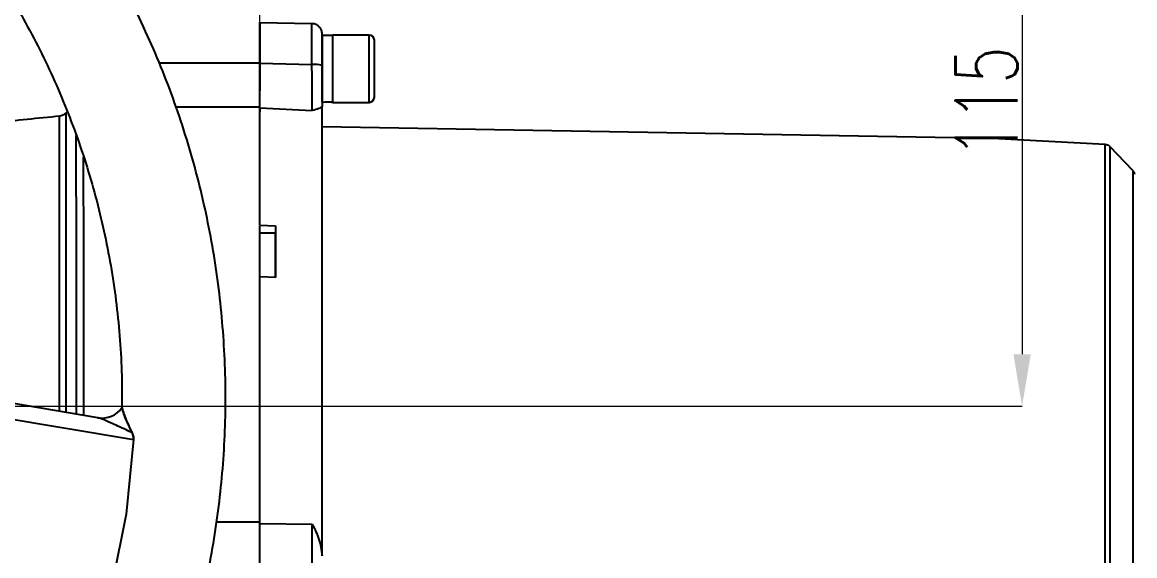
# Model space of a CAD drawing. Header units: millimetres. Extents: x 2003 to 4439, y 563 to 2285.
# Drawn here: x 2949.7 to 3164.6, y 876.7 to 979.9 of the extents above; entities that cross this region are included whole.
import ezdxf

# ---------------------------------------------------------------- set-up
doc = ezdxf.new("R2010")
doc.units = ezdxf.units.MM
doc.layers.add('AM_5', color=3, linetype='Continuous', lineweight=25)
doc.styles.add('SLDTEXTSTYLE1', font='txt.shx', dxfattribs={"width": 0.7, "bigfont": 'gbcbig.shx'})
doc.dimstyles.new('SLDDIMSTYLE12$0', dxfattribs={"dimtxt": 12, "dimasz": 10, "dimexe": 0, "dimexo": 0.0625, "dimgap": 0.875, "dimtad": 1, "dimdec": 1, "dimlfac": 1.8, "dimrnd": 1e-09, "dimzin": 12, "dimdsep": 46, "dimtxsty": 'SLDTEXTSTYLE1', "dimcen": 0.09, "dimdle": 8.16, "dimclrd": 3, "dimclre": 3, "dimadec": 0, "dimazin": 3, "dimtfac": 1, "dimtdec": 1, "dimtofl": 0, "dimtmove": 0, "dimatfit": 3, "dimfxl": 0, "dimfrac": 2, "dimtolj": 1, "dimlwd": 5, "dimlwe": 5, "dimarcsym": 0})
doc.dimstyles.new('SLDDIMSTYLE12$3', dxfattribs={"dimtxt": 12, "dimasz": 10, "dimexe": 0, "dimexo": 0.0625, "dimgap": 0.875, "dimtad": 1, "dimdec": 1, "dimlfac": 1.8, "dimrnd": 1e-09, "dimzin": 12, "dimdsep": 46, "dimtxsty": 'SLDTEXTSTYLE1', "dimcen": 0.09, "dimdle": 8.16, "dimclrd": 3, "dimclre": 3, "dimadec": 0, "dimazin": 3, "dimtfac": 1, "dimtdec": 1, "dimtofl": 0, "dimtmove": 0, "dimatfit": 3, "dimfxl": 0, "dimfrac": 2, "dimtolj": 1, "dimlwd": 5, "dimlwe": 5, "dimarcsym": 0})

# ---------------------------------------------------------------- blocks, each defined once
blk = doc.blocks.new('*D50')
at = {"layer": 'AM_5', "color": 3, "lineweight": 5, "transparency": 16777216}
blk.add_line((2818.38, 906.17), (2818.38, 1083.4), dxfattribs=at)
at = {"layer": 'AM_5', "color": 3, "linetype": 'Continuous', "lineweight": 5, "transparency": 16777216}
for p, q in [((2828.38, 1083.4), (2985.62, 1083.4)), ((2995.62, 979.96), (2995.62, 1083.4))]:
    blk.add_line(p, q, dxfattribs=at)
at = {"layer": 'AM_5', "color": 3, "transparency": 16777216}
for points in [[(2828.38, 1085.07), (2828.38, 1081.73), (2818.38, 1083.4)], [(2985.62, 1085.07), (2985.62, 1081.73), (2995.62, 1083.4)]]:
    blk.add_solid(points, dxfattribs=at)
at = {"layer": 'Defpoints', "color": 0, "transparency": 16777216}
for p in [(2995.62, 1083.4), (2995.62, 979.9), (2818.38, 906.1)]:
    blk.add_point(p, dxfattribs=at)
at = {"layer": 'AM_5', "color": 0, "transparency": 16777216, "insert": (2907, 1090.28), "char_height": 12, "attachment_point": 5, "style": 'SLDTEXTSTYLE1'}
blk.add_mtext('\\A1;178', dxfattribs=at)
blk = doc.blocks.new('*D51')
at = {"layer": 'AM_5', "color": 3, "lineweight": 5, "transparency": 16777216}
blk.add_line((2995.62, 979.96), (2995.62, 1057.64), dxfattribs=at)
at = {"layer": 'AM_5', "color": 3, "linetype": 'Continuous', "lineweight": 5, "transparency": 16777216}
for p, q in [((3005.62, 1057.64), (3157.62, 1057.64)), ((3167.62, 898.24), (3167.62, 1057.64))]:
    blk.add_line(p, q, dxfattribs=at)
at = {"layer": 'AM_5', "color": 3, "transparency": 16777216}
for points in [[(3005.62, 1059.3), (3005.62, 1055.97), (2995.62, 1057.64)], [(3157.62, 1059.3), (3157.62, 1055.97), (3167.62, 1057.64)]]:
    blk.add_solid(points, dxfattribs=at)
at = {"layer": 'Defpoints', "color": 0, "transparency": 16777216}
for p in [(3167.62, 1057.64), (2995.62, 979.9), (3167.62, 898.17)]:
    blk.add_point(p, dxfattribs=at)
at = {"layer": 'AM_5', "color": 0, "transparency": 16777216, "insert": (3076.56, 1064.51), "char_height": 12, "attachment_point": 5, "style": 'SLDTEXTSTYLE1'}
blk.add_mtext('\\A1;172', dxfattribs=at)
blk = doc.blocks.new('*D43')
at = {"layer": 'AM_5', "color": 3, "lineweight": 5, "transparency": 16777216}
blk.add_line((3111.59, 1023.11), (3142.84, 1023.11), dxfattribs=at)
at = {"layer": 'AM_5', "color": 3, "linetype": 'Continuous', "lineweight": 5, "transparency": 16777216}
for p, q in [((3142.84, 1013.11), (3142.84, 915.66)), ((2818.46, 905.66), (3142.84, 905.66))]:
    blk.add_line(p, q, dxfattribs=at)
at = {"layer": 'AM_5', "color": 3, "transparency": 16777216}
for points in [[(3141.17, 1013.11), (3144.51, 1013.11), (3142.84, 1023.11)], [(3141.17, 915.66), (3144.51, 915.66), (3142.84, 905.66)]]:
    blk.add_solid(points, dxfattribs=at)
at = {"layer": 'Defpoints', "color": 0, "transparency": 16777216}
for p in [(3111.53, 1023.11), (2818.39, 905.66), (3142.84, 905.66)]:
    blk.add_point(p, dxfattribs=at)
at = {"layer": 'AM_5', "color": 0, "transparency": 16777216, "insert": (3135.97, 964.39), "char_height": 12, "attachment_point": 5, "rotation": 90, "style": 'SLDTEXTSTYLE1'}
blk.add_mtext('\\A1;115', dxfattribs=at)
blk = doc.blocks.new('*D44')
at = {"layer": 'AM_5', "color": 3, "linetype": 'Continuous', "lineweight": 5, "transparency": 16777216}
blk.add_line((2964.81, 1074.37), (2939, 1042.32), dxfattribs=at)
at = {"layer": 'AM_5', "color": 3, "lineweight": 5, "transparency": 16777216}
for p, q in [((2885.6, 976.12), (2885.78, 976.12)), ((2885.69, 976.03), (2885.69, 976.21))]:
    blk.add_line(p, q, dxfattribs=at)
at = {"layer": 'AM_5', "color": 3, "transparency": 16777216}
blk.add_solid([(2937.71, 1043.37), (2940.3, 1041.27), (2932.73, 1034.53)], dxfattribs=at)
at = {"layer": 'Defpoints', "color": 0, "transparency": 16777216}
for p in [(2932.73, 1034.53), (2838.65, 917.71)]:
    blk.add_point(p, dxfattribs=at)
at = {"layer": 'AM_5', "color": 0, "transparency": 16777216, "insert": (2949.69, 1066.55), "char_height": 12, "attachment_point": 5, "rotation": 51.1543, "style": 'SLDTEXTSTYLE1'}
blk.add_mtext('\\A1;%%C420', dxfattribs=at)

msp = doc.modelspace()

# ---------------------------------------------------------------- linework, layer by layer
at = {"color": 7, "linetype": 'Continuous', "lineweight": 25}
for p, q in [((3005.655, 979.614), (2995.62, 979.789)), ((3009.72, 977.338), (3007.62, 977.338)), ((3016.72, 977.398), (3009.72, 977.398)), ((2976.144, 972.034), (2995.62, 972.034)), ((2995.62, 971.969), (3005.655, 971.719)), ((3007.62, 964.573), (3007.62, 966.731)), ((3007.62, 966.558), (3007.62, 964.458)), ((2995.62, 963.443), (2979.398, 963.443)), ((2995.62, 963.318), (2995.62, 962.584)), ((2995.62, 963.318), (3005.725, 962.802)), ((3009.72, 964.398), (3016.72, 964.398)), ((2958.408, 962.6), (2958.094, 962.286)), ((3137.147, 957.378), (3007.62, 959.639)), ((3158.875, 956.239), (3137.147, 957.378)), ((3164.208, 951.218), (3159.884, 955.774)), ((2995.621, 940.648), (2998.621, 940.536)), ((2998.621, 940.536), (2998.621, 939.113)), ((2998.621, 939.113), (2995.621, 939.113)), ((2998.621, 930.541), (2995.621, 930.653)), ((2964.278, 903.396), (2938.839, 907.669)), ((2937.56, 904.786), (2971.212, 899.173)), ((2968.918, 905.345), (2968.918, 905.343)), ((2968.954, 905.343), (2968.954, 905.342)), ((2971.212, 899.173), (2969.751, 884.719)), ((2969.751, 884.716), (2966.923, 870.464)), ((2969.751, 884.719), (2969.751, 884.716)), ((2987.222, 883.231), (2995.621, 883.231)), ((2995.621, 882.927), (3005.725, 882.807))]:
    msp.add_line(p, q, dxfattribs=at)
at = {"color": 7, "linetype": 'Continuous', "lineweight": 25, "flags": 128}
for points in [[(3005.655, 971.719), (3005.655, 973.518), (3005.655, 975.2), (3005.655, 976.692), (3005.655, 977.926), (3005.655, 978.85), (3005.655, 979.421), (3005.655, 979.614)], [(3007.62, 964.458), (3007.62, 964.634), (3007.62, 965.153), (3007.62, 965.986), (3007.62, 967.087), (3007.62, 968.397), (3007.62, 969.843), (3007.62, 971.348), (3007.62, 972.827), (3007.62, 974.201), (3007.62, 975.395), (3007.62, 976.343), (3007.62, 976.993), (3007.62, 977.309), (3007.62, 977.338)], [(3009.72, 964.573), (3009.72, 964.497), (3009.72, 964.409), (3009.72, 964.671), (3009.72, 965.269), (3009.72, 966.17), (3009.72, 967.326), (3009.72, 968.675), (3009.72, 970.144), (3009.72, 971.653), (3009.72, 973.121), (3009.72, 974.47), (3009.72, 975.626), (3009.72, 976.527), (3009.72, 977.125), (3009.72, 977.387), (3009.72, 977.338)], [(3009.72, 964.573), (3009.72, 965.028), (3009.72, 965.803), (3009.72, 966.857), (3009.72, 968.132), (3009.72, 969.559), (3009.72, 971.058), (3009.72, 972.549), (3009.72, 973.95), (3009.72, 975.183), (3009.72, 976.182), (3009.72, 976.893), (3009.72, 977.275), (3009.72, 977.338)], [(3016.72, 964.398), (3016.72, 964.409), (3016.72, 964.671), (3016.72, 965.269), (3016.72, 966.17), (3016.72, 967.326), (3016.72, 968.675), (3016.72, 970.144), (3016.72, 971.653), (3016.72, 973.121), (3016.72, 974.47), (3016.72, 975.626), (3016.72, 976.527), (3016.72, 977.125), (3016.72, 977.387), (3016.72, 977.398)], [(3007.62, 971.532), (3007.62, 971.519), (3007.62, 970.283), (3007.62, 969.097), (3007.62, 968.057), (3007.62, 967.248), (3007.62, 966.734), (3007.62, 966.558)], [(3007.62, 966.898), (3007.62, 966.857), (3007.62, 965.803), (3007.62, 965.028), (3007.62, 964.573)], [(3158.875, 871.522), (3158.875, 877.123), (3158.875, 882.681), (3158.875, 888.173), (3158.875, 893.58), (3158.875, 898.879), (3158.875, 904.05), (3158.875, 909.073), (3158.875, 913.928), (3158.875, 918.598), (3158.875, 923.063), (3158.875, 927.306), (3158.875, 931.311), (3158.875, 935.063), (3158.875, 938.546), (3158.875, 941.748), (3158.875, 944.655), (3158.875, 947.257), (3158.875, 949.544), (3158.875, 951.506), (3158.875, 953.136), (3158.875, 954.428), (3158.875, 955.377), (3158.875, 955.979), (3158.875, 956.231), (3158.875, 956.239)], [(3159.885, 874.441), (3159.885, 880.097), (3159.885, 885.697), (3159.885, 891.216), (3159.885, 896.634), (3159.885, 901.928), (3159.885, 907.077), (3159.885, 912.06), (3159.885, 916.858), (3159.885, 921.45), (3159.885, 925.818), (3159.885, 929.946), (3159.885, 933.815), (3159.885, 937.411), (3159.885, 940.72), (3159.885, 943.727), (3159.885, 946.421), (3159.885, 948.79), (3159.885, 950.826), (3159.885, 952.52), (3159.885, 953.866), (3159.885, 954.857), (3159.884, 955.49), (3159.884, 955.762), (3159.884, 955.774)], [(3164.208, 951.218), (3164.208, 951.21), (3164.208, 950.956), (3164.208, 950.345), (3164.208, 949.378), (3164.208, 948.059), (3164.208, 946.395), (3164.208, 944.392), (3164.208, 942.058), (3164.209, 939.404), (3164.209, 936.44), (3164.209, 933.179), (3164.209, 929.636), (3164.209, 925.823), (3164.209, 921.759), (3164.209, 917.46), (3164.209, 912.943), (3164.209, 908.228), (3164.209, 903.335), (3164.209, 898.285), (3164.209, 893.098), (3164.209, 887.797), (3164.209, 882.404), (3164.209, 876.941), (3164.209, 871.431)]]:
    msp.add_lwpolyline(points, dxfattribs=at)
at = {"color": 7, "linetype": 'Continuous', "lineweight": 25}
for centre, radius, start, end in [((3016.72, 976.398), 1, 360, 90), ((3006.136, 966.391), 5.35, 73.89602, 95.15846), ((3016.72, 965.398), 1, 270, 360), ((2965.11, 907.99), 4.669, 259.74027, 325.43734)]:
    msp.add_arc(centre, radius, start, end, dxfattribs=at)
for centre, start_param, end_param in [((3007.62, 970.898), 4.712389, 4.9017857), ((3009.72, 970.898), 4.6181166, 4.712389)]:
    msp.add_ellipse(centre, major_axis=(11.154, 0), ratio=0.5773485, start_param=start_param, end_param=end_param, dxfattribs=at)
for points, knots in [([(2818.188, 736.933), (2820.748, 736.958), (2824.328, 736.993), (2829.598, 737.272), (2834.062, 737.607), (2839.378, 738.173), (2844.947, 738.946), (2850.76, 739.956), (2856.732, 741.212), (2862.808, 742.723), (2868.946, 744.493), (2875.111, 746.527), (2881.274, 748.827), (2887.411, 751.392), (2893.499, 754.223), (2899.519, 757.316), (2905.452, 760.671), (2911.281, 764.283), (2916.991, 768.149), (2922.566, 772.263), (2927.993, 776.62), (2933.259, 781.214), (2938.35, 786.039), (2943.255, 791.086), (2947.962, 796.349), (2952.46, 801.819), (2956.738, 807.488), (2960.787, 813.345), (2964.597, 819.381), (2968.158, 825.587), (2971.463, 831.952), (2974.504, 838.464), (2977.273, 845.114), (2979.764, 851.888), (2981.969, 858.776), (2983.884, 865.765), (2985.502, 872.842), (2986.82, 879.996), (2987.833, 887.213), (2988.538, 894.48), (2988.93, 901.784), (2989.009, 909.112), (2988.772, 916.45), (2988.218, 923.785), (2987.346, 931.102), (2986.156, 938.39), (2984.648, 945.632), (2982.823, 952.817), (2980.682, 959.93), (2978.228, 966.957), (2975.463, 973.886), (2972.391, 980.702), (2969.014, 987.393), (2965.336, 993.945), (2961.362, 1000.345), (2957.097, 1006.58), (2952.546, 1012.638), (2947.714, 1018.506), (2942.607, 1024.173), (2937.23, 1029.625), (2931.784, 1034.673), (2926.31, 1039.325), (2920.852, 1043.595), (2915.227, 1047.637), (2909.446, 1051.445), (2903.518, 1055.013), (2897.456, 1058.335), (2891.27, 1061.406), (2884.973, 1064.219), (2878.58, 1066.771), (2872.105, 1069.057), (2865.567, 1071.073), (2858.992, 1072.816), (2852.419, 1074.281), (2845.925, 1075.462), (2839.636, 1076.359), (2834.112, 1076.943), (2829.229, 1077.31), (2824.405, 1077.55), (2818.431, 1077.667), (2812.914, 1077.557), (2807.645, 1077.285), (2803.18, 1076.948), (2797.864, 1076.383), (2792.295, 1075.609), (2786.482, 1074.599), (2780.511, 1073.343), (2774.435, 1071.833), (2768.297, 1070.062), (2762.131, 1068.028), (2755.968, 1065.728), (2749.831, 1063.163), (2743.743, 1060.333), (2737.723, 1057.239), (2731.791, 1053.884), (2725.962, 1050.272), (2720.252, 1046.407), (2714.676, 1042.292), (2709.249, 1037.935), (2703.983, 1033.341), (2698.892, 1028.516), (2693.987, 1023.469), (2689.28, 1018.206), (2684.782, 1012.736), (2680.504, 1007.068), (2676.455, 1001.21), (2672.646, 995.174), (2669.084, 988.968), (2665.779, 982.603), (2662.737, 976.091), (2659.975, 969.44), (2657.638, 963.158), (2656.359, 959.053), (2655.796, 957.244)], [0, 0, 0, 0, 0.01020738, 0.01427401, 0.02103699, 0.02805607, 0.03558666, 0.0434511, 0.05157826, 0.05991132, 0.06840986, 0.07704394, 0.08579098, 0.09463359, 0.10355821, 0.11255405, 0.12161242, 0.13072624, 0.1398897, 0.14909794, 0.15834689, 0.16763314, 0.17695375, 0.18630622, 0.19568842, 0.20509849, 0.21453484, 0.22399606, 0.23348097, 0.24298851, 0.25251779, 0.26206801, 0.27163852, 0.28122873, 0.29083816, 0.30046642, 0.31011319, 0.31977821, 0.32946132, 0.33916239, 0.34888138, 0.35861831, 0.36837328, 0.37814642, 0.38793798, 0.39774825, 0.40757761, 0.41742653, 0.42729557, 0.4371854, 0.4470968, 0.45703069, 0.46698816, 0.47697044, 0.48697902, 0.49701559, 0.50708218, 0.51718117, 0.52731537, 0.53748817, 0.54770366, 0.5569145, 0.56612256, 0.57532659, 0.5845258, 0.59371913, 0.60290519, 0.61208206, 0.62124705, 0.63039624, 0.63952364, 0.64861966, 0.65766788, 0.66663751, 0.67546331, 0.68397889, 0.69196332, 0.69760555, 0.70350123, 0.71121989, 0.72142727, 0.72549391, 0.73225688, 0.73927596, 0.74680655, 0.754671, 0.76279816, 0.77113122, 0.77962976, 0.78826384, 0.79701087, 0.80585349, 0.81477811, 0.82377394, 0.83283231, 0.84194614, 0.85110959, 0.86031783, 0.86956679, 0.87885303, 0.88817364, 0.89752611, 0.90690831, 0.91631839, 0.92575473, 0.93521596, 0.94470086, 0.95420841, 0.96373768, 0.97328791, 0.98285841, 0.99244862, 1, 1, 1, 1]), ([(2819.004, 1057.622), (2821.404, 1057.585), (2824.763, 1057.532), (2829.705, 1057.228), (2833.895, 1056.872), (2838.882, 1056.281), (2844.103, 1055.481), (2849.549, 1054.443), (2855.137, 1053.159), (2860.816, 1051.621), (2866.545, 1049.823), (2872.288, 1047.763), (2878.019, 1045.439), (2883.711, 1042.851), (2889.343, 1040.001), (2894.894, 1036.891), (2900.348, 1033.524), (2905.685, 1029.905), (2910.891, 1026.038), (2915.95, 1021.929), (2920.848, 1017.585), (2925.571, 1013.013), (2930.107, 1008.219), (2934.443, 1003.214), (2938.567, 998.004), (2942.47, 992.601), (2946.139, 987.014), (2949.565, 981.253), (2952.74, 975.329), (2955.653, 969.254), (2958.298, 963.039), (2960.666, 956.697), (2962.751, 950.24), (2964.546, 943.68), (2966.046, 937.032), (2967.244, 930.308), (2968.141, 923.522), (2968.716, 916.689), (2968.991, 910.622), (2968.939, 906.838), (2968.918, 905.345)], [0, 0, 0, 0, 0.0302952, 0.0423856, 0.0624901, 0.08336, 0.1057536, 0.1291426, 0.1533151, 0.1781023, 0.2033838, 0.2290707, 0.2550958, 0.2814075, 0.3079654, 0.3347376, 0.3616982, 0.3888263, 0.4161047, 0.4435189, 0.4710571, 0.4987089, 0.526466, 0.5543209, 0.5822674, 0.6103001, 0.6384144, 0.6666062, 0.6948723, 0.7232096, 0.7516156, 0.7800883, 0.8086258, 0.8372268, 0.86589, 0.8946146, 0.9234, 0.9522458, 0.9811519, 1, 1, 1, 1]), ([(2995.62, 972.034), (2995.62, 973.097), (2995.62, 975.222), (2995.62, 977.791), (2995.62, 979.56), (2995.62, 979.783), (2995.62, 979.895)], [0, 0, 0, 0, 0.2503661, 0.5007322, 0.7510982, 1, 1, 1, 1]), ([(2995.62, 979.789), (2995.62, 979.678), (2995.62, 979.456), (2995.62, 977.656), (2995.62, 976.009), (2995.62, 974.942), (2995.62, 974.898)], [0, 0, 0, 0, 0.3286314, 0.6572627, 0.9858941, 1, 1, 1, 1]), ([(3007.62, 977.197), (3007.62, 977.254), (3007.62, 977.504), (3007.62, 977.591), (3007.62, 977.614), (3007.62, 977.617), (3007.62, 977.623), (3007.62, 977.63), (3007.62, 977.653), (3007.614, 977.892), (3007.525, 978.323), (3007.211, 978.88), (3006.731, 979.316), (3006.18, 979.584), (3005.804, 979.583), (3005.661, 979.582)], [0, 0, 0, 0, 0.0799652, 0.3519428, 0.420096, 0.4244444, 0.4252673, 0.4262442, 0.4288884, 0.4379541, 0.5614142, 0.669529, 0.7910614, 0.920557, 1, 1, 1, 1]), ([(3007.62, 977.197), (3007.62, 977.186), (3007.62, 977.034), (3007.62, 975.92), (3007.62, 973.988), (3007.62, 972.35), (3007.62, 971.531)], [0, 0, 0, 0, 0.0255227, 0.3503484, 0.6751742, 1, 1, 1, 1]), ([(3017.72, 970.898), (3017.72, 971.59), (3017.72, 972.654), (3017.72, 973.935), (3017.72, 974.816), (3017.72, 975.526), (3017.72, 976.212), (3017.72, 976.325), (3017.72, 976.398)], [0, 0, 0, 0, 0.2394568, 0.3683607, 0.5, 0.6316393, 0.7605432, 1, 1, 1, 1]), ([(2995.62, 963.318), (2995.62, 963.599), (2995.62, 964.161), (2995.62, 966.179), (2995.62, 968.829), (2995.62, 970.922), (2995.62, 971.969)], [0, 0, 0, 0, 0.2500466, 0.4994486, 0.7493959, 1, 1, 1, 1]), ([(3005.725, 962.802), (3005.724, 963.077), (3005.724, 963.447), (3005.718, 964.402), (3005.714, 965.08), (3005.708, 965.896), (3005.698, 966.914), (3005.686, 968.225), (3005.672, 969.855), (3005.661, 971.078), (3005.655, 971.719)], [0, 0, 0, 0, 0.2442896, 0.3290361, 0.4144899, 0.500125, 0.5979924, 0.7157703, 0.8510724, 1, 1, 1, 1]), ([(3007.62, 971.531), (3007.62, 970.771), (3007.62, 969.256), (3007.62, 967.128), (3007.62, 965.171), (3007.62, 964.106), (3007.62, 963.572)], [0, 0, 0, 0, 0.2507669, 0.5000113, 0.749245, 1, 1, 1, 1]), ([(2995.62, 970.899), (2995.62, 970.343), (2995.62, 969.231), (2995.62, 967.812), (2995.62, 966.882), (2995.62, 966.521), (2995.62, 966.784), (2995.62, 966.898)], [0, 0, 0, 0, 0.2095815, 0.4191631, 0.6287446, 0.8383262, 1, 1, 1, 1]), ([(3017.72, 965.398), (3017.72, 965.472), (3017.72, 965.585), (3017.72, 966.27), (3017.72, 966.98), (3017.72, 967.861), (3017.72, 969.142), (3017.72, 970.206), (3017.72, 970.898)], [0, 0, 0, 0, 0.2394568, 0.3683607, 0.5, 0.6316393, 0.7605432, 1, 1, 1, 1]), ([(2995.621, 940.73), (2995.621, 941.427), (2995.621, 944.398), (2995.621, 948.848), (2995.62, 953.991), (2995.62, 958.144), (2995.62, 961.427), (2995.62, 962.771), (2995.62, 963.443)], [0, 0, 0, 0, 0.0577205, 0.2461764, 0.4346323, 0.6230882, 0.8115441, 1, 1, 1, 1]), ([(2995.62, 955.381), (2995.62, 956.529), (2995.62, 958.879), (2995.62, 961.546), (2995.62, 962.727), (2995.62, 963.318)], [0, 0, 0, 0, 0.3234517, 0.6617258, 1, 1, 1, 1]), ([(3007.62, 963.572), (3007.475, 963.452), (3007.182, 963.211), (3006.212, 962.938), (3005.725, 962.802)], [0, 0, 0, 0, 0.4975573, 1, 1, 1, 1]), ([(2956.883, 961.704), (2952.728, 961.301), (2945.358, 960.586), (2938.016, 959.628), (2934.814, 959.211)], [0, 0, 0, 0, 0.5637924, 1, 1, 1, 1]), ([(2958.115, 962.307), (2957.934, 962.154), (2957.572, 961.849), (2957.106, 961.764), (2956.874, 961.721)], [0, 0, 0, 0, 0.5000001, 1, 1, 1, 1]), ([(2956.891, 904.637), (2956.891, 906.583), (2956.891, 911.453), (2956.891, 916.806), (2956.89, 920.975), (2956.89, 923.221), (2956.89, 925.427), (2956.89, 927.59), (2956.89, 929.709), (2956.889, 931.78), (2956.889, 934.745), (2956.889, 938.636), (2956.888, 943.338), (2956.887, 947.957), (2956.886, 951.761), (2956.885, 954.783), (2956.885, 957.11), (2956.884, 959.065), (2956.883, 960.552), (2956.883, 961.537), (2956.882, 961.655), (2956.882, 961.714)], [0, 0, 0, 0, 0.0577112, 0.1444095, 0.1693942, 0.1944696, 0.2196359, 0.2448929, 0.2702408, 0.2956794, 0.3212087, 0.3825805, 0.4507211, 0.5256294, 0.607304, 0.6655257, 0.7267557, 0.7909939, 0.8582398, 0.9284932, 1, 1, 1, 1]), ([(2958.107, 962.227), (2958.107, 962.25), (2958.108, 962.391), (2958.108, 961.732), (2958.109, 960.191), (2958.11, 957.611), (2958.111, 954.109), (2958.112, 949.673), (2958.113, 944.343), (2958.113, 938.157), (2958.114, 931.163), (2958.115, 923.437), (2958.115, 915.001), (2958.116, 908.611), (2958.116, 904.946), (2958.116, 904.431)], [0, 0, 0, 0, 0.016394, 0.101859, 0.1878451, 0.2743525, 0.3613811, 0.4489308, 0.5370018, 0.6255939, 0.7147072, 0.8043418, 0.8944974, 0.9851743, 1, 1, 1, 1]), ([(2960.157, 904.088), (2960.157, 905.831), (2960.156, 910.001), (2960.155, 916.32), (2960.153, 922.817), (2960.152, 927.333), (2960.15, 930.063), (2960.15, 931.348), (2960.149, 932.572), (2960.149, 933.737), (2960.148, 934.843), (2960.146, 937.963), (2960.144, 942.819), (2960.14, 948.797), (2960.141, 953.458), (2960.132, 956.447), (2960.132, 957.657), (2960.131, 957.984)], [0, 0, 0, 0, 0.0708686, 0.1695597, 0.2704087, 0.3610308, 0.383079, 0.4044252, 0.4250694, 0.4450117, 0.4642519, 0.4827902, 0.6102084, 0.7376719, 0.865182, 0.9635673, 1, 1, 1, 1]), ([(3159.891, 955.745), (3159.853, 955.791), (3159.711, 955.966), (3159.364, 956.165), (3159.043, 956.207), (3158.888, 956.228)], [0, 0, 0, 0, 0.1560443, 0.589322, 1, 1, 1, 1]), ([(2961.572, 903.851), (2961.572, 905.077), (2961.571, 909.159), (2961.569, 915.842), (2961.567, 923.892), (2961.564, 931.645), (2961.561, 938.996), (2961.558, 945.731), (2961.555, 950.671), (2961.553, 953.057), (2961.552, 953.786)], [0, 0, 0, 0, 0.0570997, 0.1899714, 0.32791, 0.4709149, 0.6189859, 0.7721223, 0.9303237, 1, 1, 1, 1]), ([(3164.592, 950.463), (3164.557, 950.603), (3164.496, 950.856), (3164.328, 951.054), (3164.253, 951.143)], [0, 0, 0, 0, 0.5529909, 1, 1, 1, 1]), ([(2995.621, 883.231), (2995.621, 886.525), (2995.621, 893.113), (2995.621, 902.666), (2995.621, 911.848), (2995.621, 920.557), (2995.621, 928.67), (2995.621, 935.406), (2995.621, 939.086), (2995.621, 940.56)], [0, 0, 0, 0, 0.149957, 0.2999139, 0.4498709, 0.5998278, 0.7497848, 0.8997417, 1, 1, 1, 1]), ([(2998.621, 930.541), (2998.621, 931.812), (2998.621, 934.835), (2998.621, 937.543), (2998.621, 939.113)], [0, 0, 0, 0, 0.4203629, 1, 1, 1, 1]), ([(2968.954, 905.343), (2968.962, 905.308), (2968.981, 905.23), (2969.166, 904.578), (2969.685, 903.065), (2970.427, 901.508), (2970.924, 900.466)], [0, 0, 0, 0, 0.1105283, 0.2490059, 0.4974103, 1, 1, 1, 1]), ([(2970.947, 900.465), (2970.439, 901.507), (2969.681, 903.065), (2969.175, 904.555), (2968.985, 905.212), (2968.964, 905.299), (2968.954, 905.343)], [0, 0, 0, 0, 0.5024672, 0.7509757, 0.8756525, 1, 1, 1, 1]), ([(2970.947, 900.465), (2970.559, 900.655), (2969.631, 901.109), (2968.184, 901.746), (2966.619, 902.48), (2965.235, 903.139), (2964.557, 903.321), (2964.278, 903.396)], [0, 0, 0, 0, 0.1543805, 0.3689656, 0.5771659, 0.8257398, 1, 1, 1, 1]), ([(2970.924, 900.466), (2970.933, 900.437), (2970.997, 900.248), (2971.113, 899.955), (2971.21, 899.544), (2971.211, 899.292), (2971.212, 899.173)], [0, 0, 0, 0, 0.0709429, 0.4685237, 0.7475032, 1, 1, 1, 1]), ([(2971.212, 899.173), (2971.212, 899.291), (2971.211, 899.543), (2971.101, 899.985), (2971.006, 900.28), (2970.947, 900.465)], [0, 0, 0, 0, 0.2505518, 0.5313012, 1, 1, 1, 1]), ([(2995.621, 874.724), (2995.621, 874.951), (2995.621, 875.403), (2995.621, 877.282), (2995.621, 879.826), (2995.621, 881.892), (2995.621, 882.927)], [0, 0, 0, 0, 0.2500652, 0.4994456, 0.7493864, 1, 1, 1, 1]), ([(3005.656, 874.575), (3005.662, 874.672), (3005.673, 874.856), (3005.685, 875.458), (3005.695, 876.073), (3005.703, 876.615), (3005.714, 877.71), (3005.723, 879.669), (3005.725, 881.776), (3005.725, 882.807)], [0, 0, 0, 0, 0.1490589, 0.284486, 0.365253, 0.4374072, 0.5004523, 0.7554674, 1, 1, 1, 1]), ([(3005.725, 882.807), (3006.213, 881.836), (3007.183, 879.903), (3007.475, 877.756), (3007.621, 876.688)], [0, 0, 0, 0, 0.50244267, 1, 1, 1, 1])]:
    msp.add_open_spline(points, degree=3, knots=knots, dxfattribs=at)
for points in [[(2995.62, 971.969), (2995.62, 973.023), (2995.62, 975.131), (2995.62, 977.684), (2995.62, 979.448), (2995.62, 979.676), (2995.62, 979.789)], [(2995.62, 975.149), (2995.62, 975.085), (2995.62, 974.957), (2995.62, 973.974), (2995.62, 972.569), (2995.62, 971.456), (2995.62, 970.899)], [(2995.62, 963.443), (2995.62, 963.721), (2995.62, 964.276), (2995.62, 966.282), (2995.62, 968.912), (2995.62, 970.993), (2995.62, 972.034)], [(3007.621, 876.688), (3007.621, 880.34), (3007.621, 887.643), (3007.621, 898.286), (3007.621, 908.529), (3007.621, 918.23), (3007.621, 927.269), (3007.621, 935.531), (3007.621, 942.912), (3007.621, 949.317), (3007.62, 954.672), (3007.62, 958.88), (3007.62, 962), (3007.62, 963.048), (3007.62, 963.572)], [(2998.621, 940.536), (2998.621, 938.96), (2998.621, 935.807), (2998.621, 932.297), (2998.621, 930.541)], [(2995.621, 929.118), (2995.621, 930.875), (2995.621, 934.39), (2995.621, 937.538), (2995.621, 939.113)], [(2995.621, 882.927), (2995.621, 885.84), (2995.621, 891.668), (2995.621, 900.162), (2995.621, 908.391), (2995.621, 916.262), (2995.621, 923.763), (2995.621, 928.356), (2995.621, 930.653)], [(2995.621, 875.056), (2995.621, 875.283), (2995.621, 875.736), (2995.621, 877.614), (2995.621, 880.147), (2995.621, 882.203), (2995.621, 883.231)]]:
    msp.add_open_spline(points, degree=3, dxfattribs=at)

# ---------------------------------------------------------------- dimensions: what is measured, and where the dimension line sits
at = {"layer": 'AM_5'}
dim = msp.add_linear_dim(base=(2995.62, 1083.401), p1=(2818.38, 906.104), p2=(2995.62, 979.898), angle=360, text='178', dimstyle='SLDDIMSTYLE12$0', override={"dimlfac": 1}, dxfattribs=at)
dim.commit()
dim.dimension.update_dxf_attribs({"geometry": '*D50', "text_midpoint": (2907, 1083.401), "dimtype": 160})
dim = msp.add_diameter_dim_2p(p1=(2838.647, 917.706), p2=(2932.731, 1034.531), text='%%C420', dimstyle='SLDDIMSTYLE12$3', override={"dimlfac": 1, "dimpost": ''}, dxfattribs=at)
dim.commit()
dim.dimension.update_dxf_attribs({"geometry": '*D44', "text_midpoint": (2949.69, 1066.551)})
dim = msp.add_linear_dim(base=(3167.621, 1057.637), p1=(2995.62, 979.898), p2=(3167.621, 898.174), angle=360, dimstyle='SLDDIMSTYLE12$0', override={"dimlfac": 1}, dxfattribs=at)
dim.commit()
dim.dimension.update_dxf_attribs({"geometry": '*D51', "text_midpoint": (3076.565, 1057.637), "dimtype": 160})
dim = msp.add_linear_dim(base=(3142.84, 905.664), p1=(3111.529, 1023.108), p2=(2818.395, 905.664), angle=90, text='115', dimstyle='SLDDIMSTYLE12$0', override={"dimlfac": 1, "dimpost": ''}, dxfattribs=at)
dim.commit()
dim.dimension.update_dxf_attribs({"geometry": '*D43', "text_midpoint": (3135.965, 964.386)})

doc.saveas('drawing.dxf')
